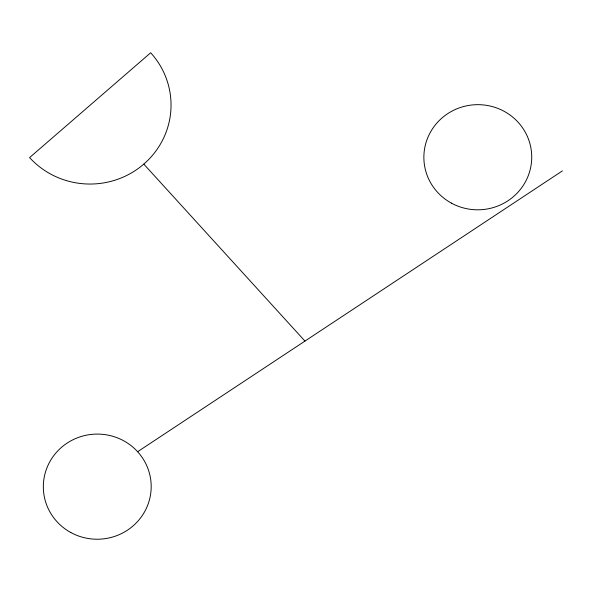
<?xml version="1.0" encoding="UTF-8"?>
<svg xmlns="http://www.w3.org/2000/svg" width="592" height="592" viewBox="0 0 592 592"><rect width="100%" height="100%" fill="white"/><g stroke="black" fill="none" stroke-linecap="round" stroke-linejoin="round"><path stroke-width="0.89" d="M137.625 451.718L562.4 170.881M143.797 164.11A80.897 78.854 -1.9 0 0 150.679 52.769L29.6 157.59A80.897 78.854 -1.9 0 0 143.797 164.11L304.961 341.088M451.356 203.1A53.931 52.57 -1.9 0 0 531.727 156.554A53.931 52.57 -1.9 0 0 450.312 112.051A53.931 52.57 -1.9 0 0 451.356 203.1M70.825 532.526A53.931 52.57 -1.9 0 0 151.189 485.98A53.931 52.57 -1.9 0 0 69.775 441.469A53.931 52.57 -1.9 0 0 70.825 532.526"/></g></svg>
